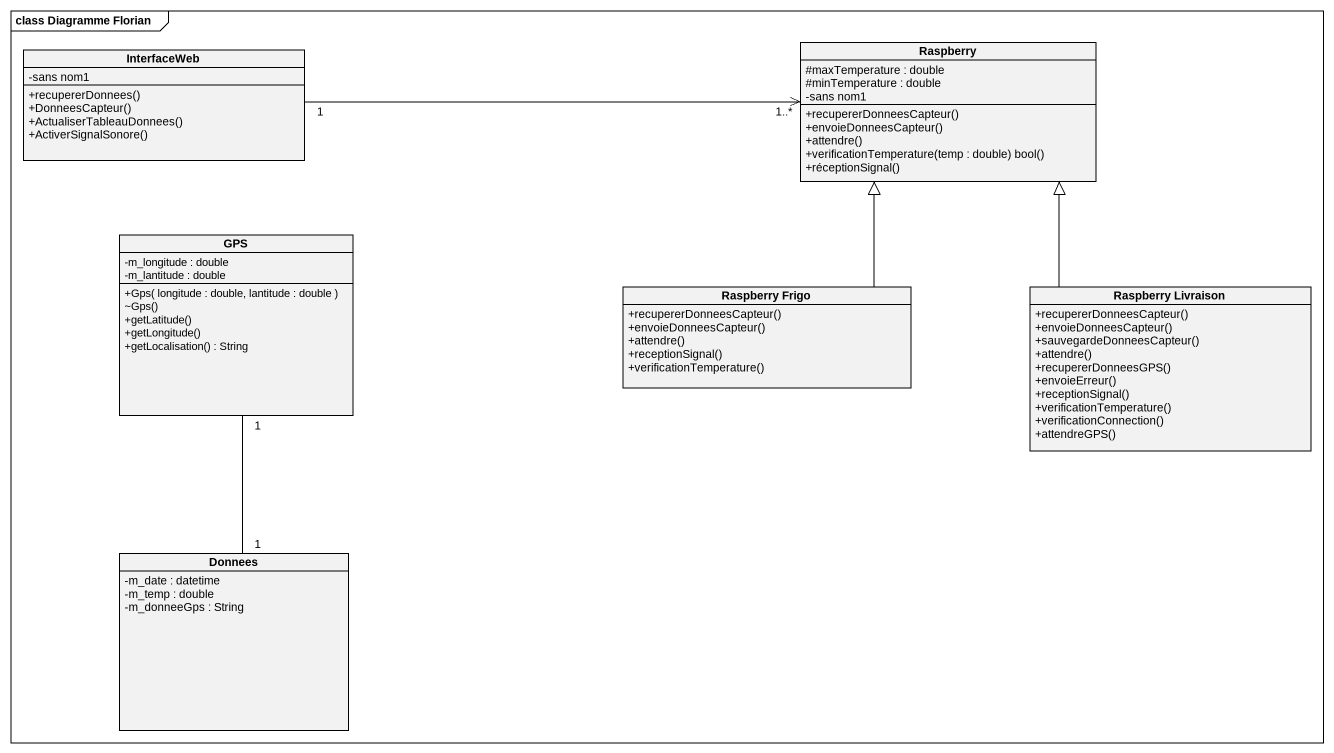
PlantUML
@startuml
mainframe class Diagramme Florian
hide circle
hide empty members
skinparam classAttributeIconSize 0
class InterfaceWeb {
  -sans nom1
  +recupererDonnees()
  +DonneesCapteur()
  +ActualiserTableauDonnees()
  +ActiverSignalSonore()
}
class Raspberry {
  #maxTemperature : double
  #minTemperature : double
  -sans nom1
  +recupererDonneesCapteur()
  +envoieDonneesCapteur()
  +attendre()
  +verificationTemperature(temp : double) bool()
  +réceptionSignal()
}
class GPS {
  -m_longitude : double
  -m_lantitude : double
  +Gps( longitude : double, lantitude : double )
  ~Gps()
  +getLatitude()
  +getLongitude()
  +getLocalisation() : String
}
class "Raspberry Frigo" as Raspberry_Frigo {
  +recupererDonneesCapteur()
  +envoieDonneesCapteur()
  +attendre()
  +receptionSignal()
  +verificationTemperature()
}
class "Raspberry Livraison" as Raspberry_Livraison {
  +recupererDonneesCapteur()
  +envoieDonneesCapteur()
  +sauvegardeDonneesCapteur()
  +attendre()
  +recupererDonneesGPS()
  +envoieErreur()
  +receptionSignal()
  +verificationTemperature()
  +verificationConnection()
  +attendreGPS()
}
class Donnees {
  -m_date : datetime
  -m_temp : double
  -m_donneeGps : String
}
InterfaceWeb "1" -right-> "1..*" Raspberry
GPS "1" -- "1" Donnees
Raspberry_Frigo -up-|> Raspberry
Raspberry_Livraison -up-|> Raspberry
@enduml
